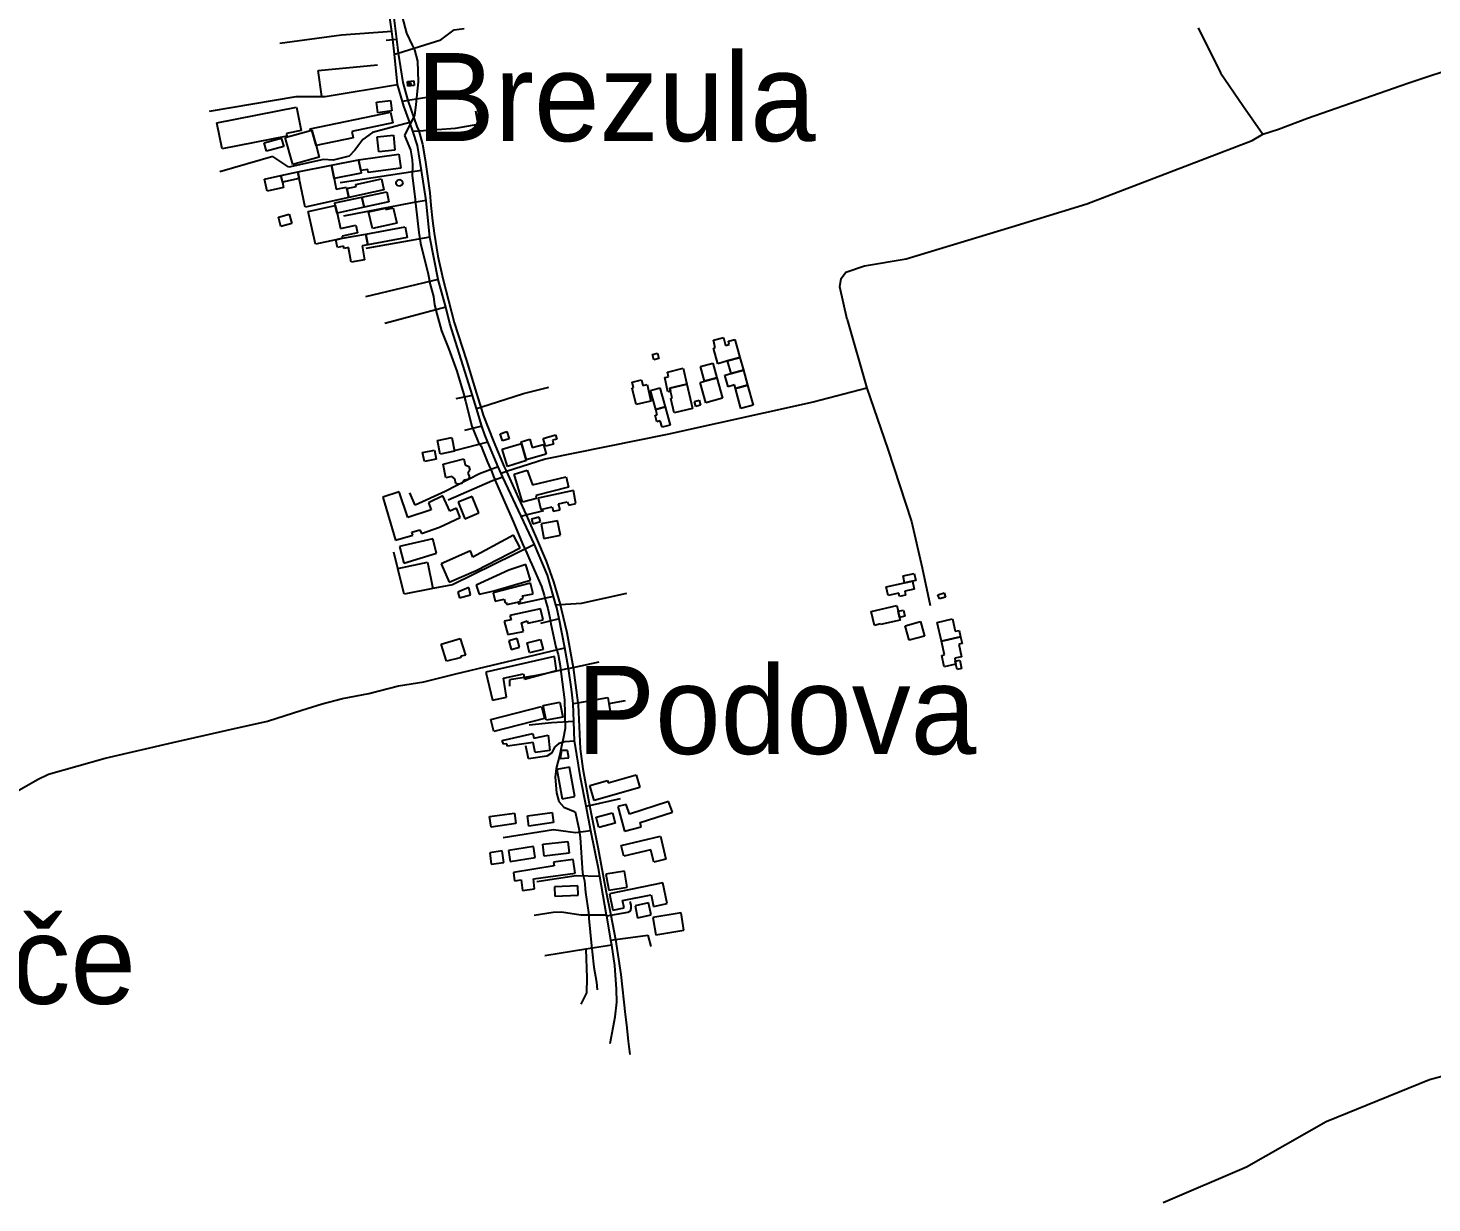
# Model space of a CAD drawing. Extents: x -8864 to 13231, y -7697 to 8949.
# Drawn here: x 506 to 1494, y -5219 to -4392 of the extents above; entities that cross this region are included whole.
import ezdxf

# ---------------------------------------------------------------- set-up
doc = ezdxf.new("R2010")
doc.units = 0
for name, color, linetype in [('OSM_BUILDING_CONSTRUCTION', 9, 'CONTINUOUS'), ('OSM_BUILDING_YES', 9, 'CONTINUOUS'), ('OSM_HIGHWAY_FOOTWAY', 8, 'CONTINUOUS'), ('OSM_HIGHWAY_RESIDENTIAL', 8, 'CONTINUOUS'), ('OSM_HIGHWAY_SECONDARY', 8, 'CONTINUOUS'), ('OSM_HIGHWAY_SERVICE', 8, 'CONTINUOUS'), ('OSM_HIGHWAY_TRACK', 8, 'CONTINUOUS'), ('OSM_HIGHWAY_UNCLASSIFIED', 8, 'CONTINUOUS'), ('OSM_LABELS', 8, 'CONTINUOUS'), ('OSM_WATERWAY_STREAM', 4, 'CONTINUOUS')]:
    doc.layers.add(name, color=color, linetype=linetype)

msp = doc.modelspace()

# ---------------------------------------------------------------- linework, layer by layer
at = {"layer": 'OSM_BUILDING_CONSTRUCTION'}
for p, q in [((830.819387, -4947.173481), (848.223677, -4944.682715)), ((831.868392, -4954.545705), (830.819387, -4947.173481)), ((848.223677, -4944.682715), (849.272681, -4952.066058)), ((857.442667, -4946.606387), (874.831643, -4944.215696)), ((858.430416, -4953.76734), (857.442667, -4946.606387)), ((875.811735, -4951.36553), (858.430416, -4953.76734)), ((874.831643, -4944.215696), (875.811735, -4951.36553)), ((849.272681, -4952.066058), (831.868392, -4954.545705)), ((839.640215, -4971.3139), (830.872986, -4972.537044)), ((840.765789, -4979.375532), (839.640215, -4971.3139)), ((868.208365, -4966.643713), (885.865335, -4964.564368)), ((869.196114, -4975.03893), (868.208365, -4966.643713)), ((885.865335, -4964.564368), (886.845427, -4972.959585)), ((830.872986, -4972.537044), (831.99856, -4980.598676)), ((831.99856, -4980.598676), (840.765789, -4979.375532)), ((886.845427, -4972.959585), (869.196114, -4975.03893))]:
    msp.add_line(p, q, dxfattribs=at)
at = {"layer": 'OSM_BUILDING_YES'}
for p, q in [((772.963331, -4429.761249), (777.358432, -4429.260872)), ((773.070529, -4430.684167), (772.963331, -4429.761249)), ((773.070529, -4430.684167), (775.137911, -4430.450657)), ((773.231325, -4432.129701), (773.070529, -4430.684167)), ((773.231325, -4432.129701), (773.070529, -4430.684167)), ((775.306364, -4431.885072), (773.231325, -4432.129701)), ((773.330866, -4433.01926), (773.231325, -4432.129701)), ((777.725966, -4432.518883), (773.330866, -4433.01926)), ((775.137911, -4430.450657), (775.306364, -4431.885072)), ((777.358432, -4429.260872), (777.725966, -4432.518883)), ((751.248168, -4444.405621), (761.041431, -4443.126879)), ((752.189975, -4451.766725), (751.248168, -4444.405621)), ((761.041431, -4443.126879), (761.998552, -4450.487983)), ((638.81324, -4458.849841), (694.892879, -4447.785946)), ((694.892879, -4447.785946), (698.139434, -4464.376229)), ((704.372206, -4463.197563), (761.118001, -4451.42202)), ((761.998552, -4450.487983), (752.189975, -4451.766725)), ((761.118001, -4451.42202), (762.672366, -4458.860961)), ((642.419672, -4477.252602), (638.81324, -4458.849841)), ((686.944945, -4469.279926), (704.586601, -4464.309512)), ((698.139434, -4464.376229), (687.748927, -4466.433335)), ((687.748927, -4466.433335), (688.101148, -4468.256932)), ((704.586601, -4464.309512), (704.372206, -4463.197563)), ((705.635606, -4463.998167), (704.586601, -4464.309512)), ((704.586601, -4464.309512), (705.635606, -4463.998167)), ((708.797934, -4474.861911), (705.635606, -4463.998167)), ((705.635606, -4463.998167), (708.797934, -4474.861911)), ((762.672366, -4458.860961), (733.759652, -4464.932204)), ((733.759652, -4464.932204), (734.693802, -4469.446718)), ((688.101148, -4468.256932), (642.419672, -4477.252602)), ((672.090426, -4473.027195), (684.157809, -4469.602391)), ((673.744331, -4478.898287), (672.090426, -4473.027195)), ((685.811714, -4475.473483), (673.744331, -4478.898287)), ((684.157809, -4469.602391), (685.811714, -4475.473483)), ((692.258882, -4488.205302), (686.944945, -4469.279926)), ((734.693802, -4469.446718), (708.797934, -4474.861911)), ((708.797934, -4474.861911), (710.911257, -4482.934663)), ((751.592732, -4468.790668), (763.024586, -4467.545285)), ((752.73362, -4479.376425), (751.592732, -4468.790668)), ((763.024586, -4467.545285), (764.165474, -4478.131042)), ((710.911257, -4482.934663), (692.258882, -4488.205302)), ((719.41815, -4488.594484), (738.575885, -4484.836096)), ((738.575885, -4484.836096), (766.937297, -4480.844198)), ((738.575885, -4484.836096), (740.023052, -4492.41959)), ((740.023052, -4492.41959), (738.575885, -4484.836096)), ((764.165474, -4478.131042), (752.73362, -4479.376425)), ((766.937297, -4480.844198), (768.26961, -4490.840622)), ((672.350763, -4498.412996), (683.882158, -4495.866633)), ((683.882158, -4495.866633), (695.67389, -4493.364747)), ((683.882158, -4495.866633), (684.892878, -4500.614656)), ((684.892878, -4500.614656), (683.882158, -4495.866633)), ((695.67389, -4493.364747), (719.41815, -4488.594484)), ((696.623354, -4498.079412), (695.67389, -4493.364747)), ((695.67389, -4493.364747), (696.623354, -4498.079412)), ((719.41815, -4488.594484), (721.278793, -4498.023814)), ((721.278793, -4498.023814), (719.41815, -4488.594484)), ((740.367616, -4494.209828), (721.278793, -4498.023814)), ((744.992425, -4491.607867), (740.023052, -4492.41959)), ((740.023052, -4492.41959), (740.367616, -4494.209828)), ((745.291047, -4493.898482), (744.992425, -4491.607867)), ((768.26961, -4490.840622), (745.291047, -4493.898482)), ((674.22672, -4506.986125), (672.350763, -4498.412996)), ((685.727487, -4504.428642), (674.22672, -4506.986125)), ((696.623354, -4498.079412), (684.892878, -4500.614656)), ((684.892878, -4500.614656), (685.727487, -4504.428642)), ((700.964855, -4518.261291), (696.623354, -4498.079412)), ((721.278793, -4498.023814), (722.794873, -4505.57395)), ((722.794873, -4505.57395), (730.099621, -4504.03946)), ((730.099621, -4504.03946), (730.344644, -4505.106931)), ((730.344644, -4505.106931), (736.883695, -4503.650277)), ((730.344644, -4505.106931), (731.76884, -4511.533998)), ((731.76884, -4511.533998), (730.344644, -4505.106931)), ((756.332396, -4506.074327), (731.76884, -4511.533998)), ((736.600387, -4502.371536), (754.624892, -4498.368518)), ((736.883695, -4503.650277), (736.600387, -4502.371536)), ((754.624892, -4498.368518), (756.332396, -4506.074327)), ((765.023055, -4501.937876), (765.038369, -4500.325549)), ((766.049089, -4503.183259), (765.023055, -4501.937876)), ((765.038369, -4500.325549), (766.079717, -4499.091285)), ((767.626424, -4503.483485), (766.049089, -4503.183259)), ((766.079717, -4499.091285), (767.672366, -4498.824418)), ((769.02765, -4502.682882), (767.626424, -4503.483485)), ((767.672366, -4498.824418), (769.058277, -4499.64726)), ((769.594265, -4501.170631), (769.02765, -4502.682882)), ((769.058277, -4499.64726), (769.594265, -4501.170631)), ((731.76884, -4511.533998), (700.964855, -4518.261291)), ((721.784153, -4515.225669), (740.941888, -4511.133696)), ((722.159344, -4516.96031), (721.784153, -4515.225669)), ((740.941888, -4511.133696), (758.353835, -4507.430905)), ((740.941888, -4511.133696), (742.434997, -4518.183454)), ((742.434997, -4518.183454), (740.941888, -4511.133696)), ((759.839287, -4514.480663), (742.434997, -4518.183454)), ((758.353835, -4507.430905), (759.839287, -4514.480663)), ((682.105741, -4525.199854), (689.739739, -4523.131629)), ((683.874501, -4531.760355), (682.105741, -4525.199854)), ((689.739739, -4523.131629), (691.508499, -4529.68101)), ((703.070521, -4521.196837), (722.159344, -4516.96031)), ((708.177719, -4544.35874), (703.070521, -4521.196837)), ((723.376802, -4522.475579), (722.159344, -4516.96031)), ((722.159344, -4516.96031), (723.376802, -4522.475579)), ((742.434997, -4518.183454), (723.376802, -4522.475579)), ((723.376802, -4522.475579), (725.78109, -4533.339323)), ((745.620296, -4521.619378), (757.480941, -4518.883982)), ((748.292578, -4533.328203), (745.620296, -4521.619378)), ((757.480941, -4518.883982), (757.718307, -4519.929215)), ((757.718307, -4519.929215), (762.940359, -4518.728309)), ((762.940359, -4518.728309), (765.390589, -4529.391903)), ((691.508499, -4529.68101), (683.874501, -4531.760355)), ((725.78109, -4533.339323), (736.554445, -4530.937512)), ((737.741276, -4536.319347), (726.960264, -4538.721157)), ((736.554445, -4530.937512), (737.741276, -4536.319347)), ((743.667769, -4537.142189), (771.431938, -4532.09394)), ((765.390589, -4529.391903), (748.292578, -4533.328203)), ((771.431938, -4532.09394), (772.779564, -4539.610717)), ((722.595792, -4541.134087), (708.177719, -4544.35874)), ((727.235915, -4540.122213), (722.595792, -4541.134087)), ((722.595792, -4541.134087), (727.235915, -4540.122213)), ((723.782622, -4546.527041), (722.595792, -4541.134087)), ((728.047553, -4545.581884), (723.782622, -4546.527041)), ((726.960264, -4538.721157), (727.235915, -4540.122213)), ((727.235915, -4540.122213), (743.667769, -4537.142189)), ((728.38446, -4547.21645), (728.047553, -4545.581884)), ((745.023053, -4544.647847), (741.026115, -4545.370614)), ((741.026115, -4545.370614), (742.802532, -4555.222484)), ((745.023053, -4544.647847), (743.667769, -4537.142189)), ((743.667769, -4537.142189), (745.023053, -4544.647847)), ((772.779564, -4539.610717), (745.023053, -4544.647847)), ((731.477875, -4546.649356), (728.38446, -4547.21645)), ((733.330862, -4556.946006), (731.477875, -4546.649356)), ((742.802532, -4555.222484), (733.330862, -4556.946006)), ((988.323233, -4611.8763), (995.574382, -4610.019344)), ((989.663202, -4617.158059), (988.323233, -4611.8763)), ((995.574382, -4610.019344), (996.960293, -4615.501254)), ((996.960293, -4615.501254), (999.510064, -4614.845204)), ((998.905163, -4612.610186), (1003.484031, -4611.331444)), ((999.510064, -4614.845204), (998.905163, -4612.610186)), ((1003.484031, -4611.331444), (1006.990922, -4624.041025)), ((945.428894, -4621.917201), (948.928129, -4621.016523)), ((946.34773, -4625.564395), (945.428894, -4621.917201)), ((949.862279, -4624.663716), (946.34773, -4625.564395)), ((948.928129, -4621.016523), (949.862279, -4624.663716)), ((988.422773, -4617.491643), (989.663202, -4617.158059)), ((991.416648, -4628.377627), (988.422773, -4617.491643)), ((998.30792, -4626.453954), (1006.990922, -4624.041025)), ((1006.990922, -4624.041025), (998.30792, -4626.453954)), ((1006.990922, -4624.041025), (1009.441152, -4632.90326)), ((955.995511, -4634.248719), (966.990918, -4631.646757)), ((956.799493, -4637.629045), (955.995511, -4634.248719)), ((966.990918, -4631.646757), (969.58663, -4642.699533)), ((979.21144, -4630.468091), (987.993983, -4628.032922)), ((982.029204, -4640.742502), (979.21144, -4630.468091)), ((987.993983, -4628.032922), (990.819404, -4638.318453)), ((998.30792, -4626.453954), (991.416648, -4628.377627)), ((996.447276, -4636.528215), (1000.75815, -4635.32731)), ((1000.75815, -4635.32731), (998.30792, -4626.453954)), ((1009.441152, -4632.90326), (1000.75815, -4635.32731)), ((1000.75815, -4635.32731), (1009.441152, -4632.90326)), ((1009.441152, -4632.90326), (1012.373771, -4643.555734)), ((931.179275, -4645.590601), (932.205309, -4645.334853)), ((931.240531, -4641.443031), (937.741298, -4639.819585)), ((932.205309, -4645.334853), (931.240531, -4641.443031)), ((937.741298, -4639.819585), (938.713733, -4643.711407)), ((938.713733, -4643.711407), (941.615724, -4643.021998)), ((941.615724, -4643.021998), (944.349262, -4654.697466)), ((944.058297, -4647.15845), (950.719859, -4645.334853)), ((950.719859, -4645.334853), (954.37989, -4658.733842)), ((954.058298, -4638.218378), (956.799493, -4637.629045)), ((956.171621, -4648.270399), (954.058298, -4638.218378)), ((957.680044, -4645.512765), (969.58663, -4642.699533)), ((969.58663, -4642.699533), (957.680044, -4645.512765)), ((969.58663, -4642.699533), (973.62951, -4659.945866)), ((979.150184, -4641.554225), (982.029204, -4640.742502)), ((983.10118, -4655.931729), (979.150184, -4641.554225)), ((990.819404, -4638.318453), (982.029204, -4640.742502)), ((982.029204, -4640.742502), (990.819404, -4638.318453)), ((990.819404, -4638.318453), (994.7704, -4652.707077)), ((998.675454, -4644.600966), (996.447276, -4636.528215)), ((1003.170095, -4643.355583), (998.675454, -4644.600966)), ((1003.88985, -4645.924186), (1003.170095, -4643.355583)), ((1003.88985, -4645.924186), (1012.373771, -4643.555734)), ((1012.373771, -4643.555734), (1003.88985, -4645.924186)), ((1012.373771, -4643.555734), (1016.255854, -4657.599653)), ((933.897499, -4657.165993), (931.179275, -4645.590601)), ((944.349262, -4654.697466), (933.897499, -4657.165993)), ((947.718328, -4660.568558), (944.058297, -4647.15845)), ((958.223689, -4647.8145), (956.171621, -4648.270399)), ((958.223689, -4647.8145), (957.680044, -4645.512765)), ((957.680044, -4645.512765), (958.223689, -4647.8145)), ((959.35692, -4652.529165), (958.223689, -4647.8145)), ((958.284945, -4652.796033), (959.35692, -4652.529165)), ((960.681576, -4663.003727), (958.284945, -4652.796033)), ((974.946508, -4654.975453), (978.246662, -4654.041416)), ((975.957228, -4658.55593), (974.946508, -4654.975453)), ((978.246662, -4654.041416), (979.257382, -4657.633012)), ((994.7704, -4652.707077), (983.10118, -4655.931729)), ((1007.756619, -4659.968105), (1003.88985, -4645.924186)), ((947.312508, -4664.69389), (948.729048, -4664.304707)), ((948.62185, -4669.330718), (947.312508, -4664.69389)), ((954.37989, -4658.733842), (947.718328, -4660.568558)), ((947.718328, -4660.568558), (954.37989, -4658.733842)), ((948.729048, -4664.304707), (947.718328, -4660.568558)), ((954.37989, -4658.733842), (957.886782, -4671.554617)), ((973.62951, -4659.945866), (960.681576, -4663.003727)), ((979.257382, -4657.633012), (975.957228, -4658.55593)), ((1016.255854, -4657.599653), (1007.756619, -4659.968105)), ((950.99551, -4668.674668), (948.62185, -4669.330718)), ((952.212968, -4673.111346), (950.99551, -4668.674668)), ((957.886782, -4671.554617), (952.212968, -4673.111346)), ((794.019995, -4682.518436), (804.219078, -4680.427972)), ((795.995493, -4692.159037), (794.019995, -4682.518436)), ((804.219078, -4680.427972), (806.186919, -4690.068572)), ((838.177734, -4677.648099), (843.024595, -4676.113609)), ((839.793354, -4682.763065), (838.177734, -4677.648099)), ((839.663186, -4688.57856), (853.269619, -4684.464348)), ((844.640215, -4681.228575), (839.793354, -4682.763065)), ((843.024595, -4676.113609), (844.640215, -4681.228575)), ((852.940369, -4683.31904), (859.104229, -4681.56216)), ((853.269619, -4684.464348), (852.940369, -4683.31904)), ((853.269619, -4684.464348), (856.554459, -4696.050859)), ((856.554459, -4696.050859), (853.269619, -4684.464348)), ((859.104229, -4681.56216), (860.765791, -4687.433252)), ((868.506987, -4680.961707), (877.304844, -4678.482061)), ((870.069008, -4686.543693), (868.506987, -4680.961707)), ((875.811735, -4684.931366), (870.069008, -4686.543693)), ((878.124139, -4681.417607), (875.069009, -4682.284927)), ((875.069009, -4682.284927), (875.811735, -4684.931366)), ((877.304844, -4678.482061), (878.124139, -4681.417607)), ((783.606518, -4690.846936), (791.944957, -4689.156774)), ((784.892889, -4697.173928), (783.606518, -4690.846936)), ((791.944957, -4689.156774), (793.223671, -4695.483765)), ((806.186919, -4690.068572), (795.995493, -4692.159037)), ((843.31556, -4700.687687), (839.663186, -4688.57856)), ((870.735165, -4692.025603), (856.554459, -4696.050859)), ((860.765791, -4687.433252), (868.790295, -4685.153756)), ((868.790295, -4685.153756), (870.735165, -4692.025603)), ((793.223671, -4695.483765), (784.892889, -4697.173928)), ((798.216014, -4699.0976), (812.680028, -4695.239136)), ((799.977117, -4708.74932), (798.216014, -4699.0976)), ((812.680028, -4695.239136), (813.706062, -4699.553499)), ((813.706062, -4699.553499), (816.140978, -4700.743285)), ((816.990901, -4703.245171), (815.520763, -4705.513547)), ((816.140978, -4700.743285), (816.990901, -4703.245171)), ((856.75354, -4696.617953), (843.31556, -4700.687687)), ((848.13945, -4706.247434), (857.327812, -4703.356366)), ((856.554459, -4696.050859), (856.75354, -4696.617953)), ((857.327812, -4703.356366), (860.903617, -4713.741972)), ((804.173136, -4707.670729), (799.977117, -4708.74932)), ((806.217546, -4709.483206), (804.173136, -4707.670729)), ((806.952615, -4712.607784), (806.217546, -4709.483206)), ((808.882172, -4713.286073), (806.952615, -4712.607784)), ((811.317088, -4712.607784), (808.882172, -4713.286073)), ((812.794883, -4710.395005), (811.317088, -4712.607784)), ((816.087379, -4709.716715), (812.794883, -4710.395005)), ((815.520763, -4705.513547), (816.485541, -4707.559534)), ((816.485541, -4707.559534), (816.087379, -4709.716715)), ((854.042973, -4725.895577), (848.13945, -4706.247434)), ((860.903617, -4713.741972), (884.793359, -4708.126628)), ((884.793359, -4708.126628), (886.378352, -4715.332059)), ((767.128721, -4718.567832), (755.604983, -4722.315101)), ((755.604983, -4722.315101), (764.63255, -4752.471165)), ((773.193041, -4736.625888), (767.128721, -4718.567832)), ((797.986305, -4721.347705), (787.886763, -4726.407074)), ((802.695341, -4732.20033), (797.986305, -4721.347705)), ((818.568237, -4721.792485), (808.637149, -4725.862219)), ((823.315558, -4733.401235), (818.568237, -4721.792485)), ((863.859207, -4723.338094), (854.042973, -4725.895577)), ((886.378352, -4715.332059), (863.284934, -4721.069718)), ((863.284934, -4721.069718), (863.859207, -4723.338094)), ((889.785703, -4717.72275), (864.992438, -4723.004509)), ((864.992438, -4723.004509), (866.921994, -4730.999424)), ((891.600404, -4726.685061), (889.785703, -4717.72275)), ((789.647866, -4731.344129), (773.193041, -4736.625888)), ((787.886763, -4726.407074), (789.647866, -4731.344129)), ((807.404377, -4730.098746), (802.695341, -4732.20033)), ((810.069002, -4736.737083), (807.404377, -4730.098746)), ((808.637149, -4725.862219), (813.392126, -4737.470969)), ((813.392126, -4737.470969), (823.315558, -4733.401235)), ((866.921994, -4730.999424), (874.747416, -4729.075752)), ((874.747416, -4729.075752), (875.543741, -4732.20033)), ((875.543741, -4732.20033), (880.367631, -4731.177336)), ((879.341597, -4726.918571), (885.359975, -4725.550873)), ((880.367631, -4731.177336), (879.341597, -4726.918571)), ((885.359975, -4725.550873), (886.661659, -4727.885967)), ((886.661659, -4727.885967), (891.600404, -4726.685061)), ((782.787222, -4747.867695), (795.551389, -4743.553332)), ((795.551389, -4743.553332), (810.069002, -4736.737083)), ((865.735164, -4736.292303), (860.275745, -4737.815673)), ((860.275745, -4737.815673), (861.163954, -4741.006968)), ((861.163954, -4741.006968), (866.623372, -4739.483597)), ((866.623372, -4739.483597), (865.735164, -4736.292303)), ((878.675441, -4738.894264), (867.044506, -4741.118163)), ((867.044506, -4741.118163), (868.997033, -4751.370335)), ((880.627968, -4749.146436), (878.675441, -4738.894264)), ((764.63255, -4752.471165), (776.830101, -4749.001883)), ((790.895952, -4751.559366), (767.465628, -4757.063515)), ((776.14863, -4747.011494), (781.761189, -4745.310212)), ((776.830101, -4749.001883), (776.14863, -4747.011494)), ((781.761189, -4745.310212), (782.787222, -4747.867695)), ((793.445723, -4761.666985), (790.895952, -4751.559366)), ((847.687689, -4749.057481), (818.981713, -4764.558053)), ((852.335469, -4757.975314), (847.687689, -4749.057481)), ((868.997033, -4751.370335), (880.627968, -4749.146436)), ((767.465628, -4757.063515), (770.528415, -4768.761222)), ((770.528415, -4768.761222), (793.445723, -4761.666985)), ((817.335465, -4760.0213), (796.799475, -4769.272718)), ((818.981713, -4764.558053), (817.335465, -4760.0213)), ((821.248176, -4773.931786), (852.335469, -4757.975314)), ((796.799475, -4769.272718), (802.297179, -4782.104613)), ((844.341594, -4773.642679), (821.416629, -4784.317392)), ((856.309436, -4769.728617), (844.341594, -4773.642679)), ((859.487078, -4780.736915), (856.309436, -4769.728617)), ((802.297179, -4782.104613), (821.248176, -4773.931786)), ((833.047565, -4788.52056), (859.487078, -4780.736915)), ((859.601932, -4782.960814), (833.277274, -4789.765943)), ((861.355378, -4790.399754), (859.601932, -4782.960814)), ((1110.076692, -4785.351505), (1122.871486, -4782.60499)), ((1121.860766, -4777.801369), (1129.8087, -4776.100087)), ((1122.871486, -4782.60499), (1121.860766, -4777.801369)), ((1122.871486, -4782.60499), (1128.5453, -4781.381846)), ((1128.5453, -4781.381846), (1122.871486, -4782.60499)), ((1130.81942, -4780.892588), (1128.5453, -4781.381846)), ((1128.5453, -4781.381846), (1129.770415, -4787.141743)), ((1129.8087, -4776.100087), (1130.81942, -4780.892588)), ((816.140978, -4785.851882), (808.537608, -4789.087654)), ((808.537608, -4789.087654), (809.563642, -4793.179627)), ((809.563642, -4793.179627), (817.274209, -4791.022446)), ((817.274209, -4791.022446), (816.140978, -4785.851882)), ((821.416629, -4784.317392), (823.346185, -4790.677742)), ((823.346185, -4790.677742), (833.047565, -4788.52056)), ((833.277274, -4789.765943), (834.693813, -4795.448004)), ((853.928118, -4791.700735), (861.355378, -4790.399754)), ((854.494734, -4793.691124), (853.928118, -4791.700735)), ((1111.39369, -4791.58954), (1110.076692, -4785.351505)), ((1118.843921, -4789.988333), (1111.39369, -4791.58954)), ((1119.32631, -4792.290068), (1118.843921, -4789.988333)), ((1123.652497, -4791.36715), (1119.32631, -4792.290068)), ((1129.770415, -4787.141743), (1123.062911, -4788.576157)), ((1123.062911, -4788.576157), (1123.652497, -4791.36715)), ((1146.485578, -4790.989087), (1150.788794, -4789.599151)), ((1147.442699, -4793.980231), (1146.485578, -4790.989087)), ((1151.761229, -4792.601414), (1147.442699, -4793.980231)), ((1150.788794, -4789.599151), (1151.761229, -4792.601414)), ((834.693813, -4795.448004), (840.934242, -4794.024709)), ((840.934242, -4794.024709), (841.845422, -4796.63779)), ((841.845422, -4796.63779), (842.526892, -4796.470997)), ((842.526892, -4796.470997), (842.978653, -4797.827575)), ((842.978653, -4797.827575), (852.565178, -4795.848306)), ((866.692285, -4800.896555), (845.023064, -4805.500025)), ((852.511579, -4794.024709), (854.494734, -4793.691124)), ((852.565178, -4795.848306), (852.511579, -4794.024709)), ((868.453388, -4808.6802), (866.692285, -4800.896555)), ((1099.510075, -4802.831347), (1117.511608, -4798.583701)), ((1101.776538, -4812.549784), (1099.510075, -4802.831347)), ((1117.511608, -4798.583701), (1118.399817, -4802.453284)), ((1118.399817, -4802.453284), (1122.220644, -4801.875071)), ((1119.479449, -4807.012276), (1118.399817, -4802.453284)), ((1118.399817, -4802.453284), (1119.479449, -4807.012276)), ((1122.220644, -4801.875071), (1123.223707, -4806.144956)), ((845.987842, -4808.624603), (840.995498, -4809.525282)), ((840.995498, -4809.525282), (843.598868, -4819.065806)), ((845.023064, -4805.500025), (845.987842, -4808.624603)), ((853.300247, -4810.726187), (857.327812, -4809.469684)), ((854.663187, -4816.908625), (853.300247, -4810.726187)), ((857.327812, -4809.469684), (857.672376, -4810.892979)), ((857.672376, -4810.892979), (868.453388, -4808.6802)), ((1105.980213, -4811.560149), (1101.776538, -4812.549784)), ((1106.079754, -4812.027167), (1105.980213, -4811.560149)), ((1119.892926, -4808.780276), (1106.079754, -4812.027167)), ((1123.223707, -4806.144956), (1119.479449, -4807.012276)), ((1119.479449, -4807.012276), (1119.892926, -4808.780276)), ((1123.384503, -4812.761054), (1134.219114, -4809.836627)), ((1126.133355, -4823.057704), (1123.384503, -4812.761054)), ((1134.219114, -4809.836627), (1136.98328, -4820.133278)), ((1146.010846, -4810.43708), (1156.669346, -4808.068628)), ((1148.928151, -4823.558081), (1146.010846, -4810.43708)), ((1156.669346, -4808.068628), (1158.583588, -4816.730713)), ((796.623365, -4825.826458), (810.015403, -4821.678887)), ((810.015403, -4821.678887), (813.874515, -4833.432191)), ((843.598868, -4819.065806), (854.663187, -4816.908625)), ((850.199175, -4821.801202), (844.280338, -4823.324572)), ((844.280338, -4823.324572), (845.880644, -4829.529249)), ((851.799481, -4828.005878), (850.199175, -4821.801202)), ((857.128731, -4824.936898), (866.73057, -4822.557327)), ((866.73057, -4822.557327), (868.468702, -4829.562607)), ((1136.98328, -4820.133278), (1126.133355, -4823.057704)), ((1162.366131, -4820.566938), (1148.928151, -4823.558081)), ((1148.928151, -4823.558081), (1162.366131, -4820.566938)), ((1158.583588, -4816.730713), (1161.378382, -4816.108021)), ((1161.378382, -4816.108021), (1162.366131, -4820.566938)), ((1162.366131, -4820.566938), (1163.430449, -4825.370559)), ((800.428878, -4837.690957), (796.623365, -4825.826458)), ((845.880644, -4829.529249), (851.799481, -4828.005878)), ((858.866863, -4831.942179), (857.128731, -4824.936898)), ((868.468702, -4829.562607), (858.866863, -4831.942179)), ((1151.079759, -4833.298757), (1148.928151, -4823.558081)), ((1163.430449, -4825.370559), (1161.225242, -4825.826458)), ((1161.225242, -4825.826458), (1163.039944, -4834.677574)), ((810.183856, -4835.366983), (800.428878, -4837.690957)), ((810.811728, -4834.288392), (810.183856, -4835.366983)), ((813.874515, -4833.432191), (810.811728, -4834.288392)), ((876.393664, -4834.455184), (828.223674, -4845.474601)), ((877.925058, -4844.329294), (876.393664, -4834.455184)), ((1149.2574, -4833.699059), (1151.079759, -4833.298757)), ((1150.941934, -4841.705093), (1149.2574, -4833.699059)), ((1159.13489, -4839.959333), (1150.941934, -4841.705093)), ((1163.039944, -4834.677574), (1158.269653, -4835.64497)), ((1158.269653, -4835.64497), (1158.675472, -4837.679837)), ((1158.675472, -4837.679837), (1161.952654, -4837.023787)), ((1158.675472, -4837.679837), (1159.13489, -4839.959333)), ((1159.13489, -4839.959333), (1158.675472, -4837.679837)), ((1159.877616, -4843.52869), (1159.13489, -4839.959333)), ((1163.131828, -4842.88376), (1159.877616, -4843.52869)), ((1161.952654, -4837.023787), (1163.131828, -4842.88376)), ((828.223674, -4845.474601), (832.93271, -4865.289537)), ((840.482481, -4849.788965), (854.609589, -4846.553192)), ((842.748944, -4863.010041), (840.482481, -4849.788965)), ((854.609589, -4846.553192), (855.459512, -4850.411656)), ((855.459512, -4850.411656), (877.925058, -4844.329294)), ((831.646339, -4878.799721), (867.41204, -4869.648378)), ((832.93271, -4865.289537), (842.748944, -4863.010041)), ((867.41204, -4869.648378), (869.548334, -4877.999117)), ((868.583556, -4868.903372), (880.24512, -4866.634996)), ((870.62031, -4879.377935), (868.583556, -4868.903372)), ((880.24512, -4866.634996), (882.281873, -4877.109558)), ((833.782634, -4887.161579), (831.646339, -4878.799721)), ((869.548334, -4877.999117), (833.782634, -4887.161579)), ((882.281873, -4877.109558), (870.62031, -4879.377935)), ((839.747412, -4893.622005), (861.186925, -4888.67383)), ((861.186925, -4888.67383), (861.983249, -4891.854005)), ((861.983249, -4891.854005), (872.082791, -4889.874736)), ((872.082791, -4889.874736), (873.162424, -4900.605046)), ((840.53608, -4896.235085), (839.747412, -4893.622005)), ((842.978653, -4895.945979), (840.53608, -4896.235085)), ((843.49167, -4897.591664), (842.978653, -4895.945979)), ((861.355378, -4894.978583), (843.49167, -4897.591664)), ((862.779574, -4902.072819), (861.355378, -4894.978583)), ((873.162424, -4900.605046), (862.779574, -4902.072819)), ((881.500863, -4900.605046), (880.474829, -4906.275987)), ((885.758137, -4900.605046), (881.500863, -4900.605046)), ((886.608061, -4905.886805), (885.758137, -4900.605046)), ((880.474829, -4906.275987), (886.608061, -4905.886805)), ((886.990909, -4912.425067), (878.055227, -4914.092991)), ((878.055227, -4914.092991), (881.876054, -4934.586216)), ((890.796423, -4932.929411), (886.990909, -4912.425067)), ((901.439609, -4925.223603), (913.752015, -4921.720963)), ((913.752015, -4921.720963), (914.242061, -4923.444484)), ((914.242061, -4923.444484), (934.042982, -4917.806901)), ((934.042982, -4917.806901), (936.539153, -4926.580181)), ((904.41817, -4935.720404), (901.439609, -4925.223603)), ((936.539153, -4926.580181), (904.41817, -4935.720404)), ((881.876054, -4934.586216), (890.796423, -4932.929411)), ((926.99857, -4938.533636), (921.156303, -4940.068126)), ((921.156303, -4940.068126), (925.81174, -4957.436773)), ((929.265033, -4945.461079), (926.99857, -4938.533636)), ((956.784179, -4936.432051), (929.265033, -4945.461079)), ((959.51006, -4943.926589), (956.784179, -4936.432051)), ((905.788767, -4947.473708), (917.358447, -4944.404728)), ((907.741294, -4954.834812), (905.788767, -4947.473708)), ((919.310974, -4951.754712), (907.741294, -4954.834812)), ((917.358447, -4944.404728), (919.310974, -4951.754712)), ((936.69995, -4951.36553), (959.51006, -4943.926589)), ((937.611129, -4954.367793), (936.69995, -4951.36553)), ((923.484022, -4967.388719), (951.102708, -4960.972772)), ((925.81174, -4957.436773), (937.611129, -4954.367793)), ((951.102708, -4960.972772), (954.854623, -4977.151634)), ((861.592744, -4968.189322), (844.004687, -4970.980315)), ((844.004687, -4970.980315), (845.222145, -4978.652765)), ((862.810202, -4975.872892), (861.592744, -4968.189322)), ((925.245125, -4975.005571), (923.484022, -4967.388719)), ((944.349262, -4970.568894), (925.245125, -4975.005571)), ((946.332416, -4979.130903), (944.349262, -4970.568894)), ((845.222145, -4978.652765), (862.810202, -4975.872892)), ((889.670848, -4977.362904), (875.880648, -4979.297696)), ((875.880648, -4979.297696), (876.225211, -4981.799581)), ((891.033789, -4986.959026), (889.670848, -4977.362904)), ((954.854623, -4977.151634), (946.332416, -4979.130903)), ((876.225211, -4981.799581), (847.572834, -4986.391932)), ((847.572834, -4986.391932), (848.422758, -4992.418697)), ((861.814796, -4990.884207), (891.033789, -4986.959026)), ((862.435011, -4997.978443), (861.814796, -4990.884207)), ((925.758142, -4985.424536), (912.733638, -4987.715152)), ((912.733638, -4987.715152), (914.709136, -4998.979198)), ((927.725983, -4996.699702), (925.758142, -4985.424536)), ((848.422758, -4992.418697), (853.131794, -4991.729288)), ((853.131794, -4991.729288), (854.042973, -4999.112632)), ((854.042973, -4999.112632), (862.435011, -4997.978443)), ((892.986316, -4995.787903), (876.424292, -4996.466192)), ((876.424292, -4996.466192), (876.699943, -5003.09341)), ((893.261966, -5002.404001), (892.986316, -4995.787903)), ((914.709136, -4998.979198), (927.725983, -4996.699702)), ((952.787241, -4993.797514), (915.15324, -5001.503323)), ((955.758145, -5008.34181), (952.787241, -4993.797514)), ((876.699943, -5003.09341), (893.261966, -5002.404001)), ((915.15324, -5001.503323), (917.519243, -5013.089834)), ((924.402858, -5006.262465), (944.448802, -5002.148253)), ((925.467177, -5011.455268), (924.402858, -5006.262465)), ((942.764269, -5007.930389), (933.254314, -5009.854061)), ((933.254314, -5009.854061), (934.961818, -5018.282637)), ((944.471773, -5016.358965), (942.764269, -5007.930389)), ((944.448802, -5002.148253), (946.118021, -5010.32108)), ((946.118021, -5010.32108), (955.758145, -5008.34181)), ((917.519243, -5013.089834), (925.467177, -5011.455268)), ((934.961818, -5018.282637), (944.471773, -5016.358965)), ((965.643291, -5014.857833), (945.804086, -5018.038008)), ((945.804086, -5018.038008), (947.76427, -5030.28057)), ((967.603475, -5027.111514), (965.643291, -5014.857833)), ((947.76427, -5030.28057), (967.603475, -5027.111514))]:
    msp.add_line(p, q, dxfattribs=at)
at = {"layer": 'OSM_HIGHWAY_FOOTWAY'}
for p, q in [((762.764249, -4379.289871), (765.275735, -4400.094442)), ((758.085841, -4400.750492), (762.664709, -4400.272354)), ((762.664709, -4400.272354), (765.275735, -4400.094442)), ((765.275735, -4400.094442), (766.408966, -4409.735042)), ((766.408966, -4409.735042), (769.732091, -4430.472896)), ((769.732091, -4430.472896), (773.131785, -4443.271432)), ((773.131785, -4443.271432), (779.594266, -4461.5074)), ((779.594266, -4461.5074), (780.857666, -4464.476305)), ((780.857666, -4464.476305), (783.506977, -4473.79444)), ((783.506977, -4473.79444), (785.467161, -4484.936171)), ((785.467161, -4484.936171), (787.121067, -4496.467085)), ((787.121067, -4496.467085), (788.774972, -4508.142552)), ((788.774972, -4508.142552), (789.379872, -4517.104864)), ((789.379872, -4517.104864), (790.505447, -4527.957488)), ((790.505447, -4527.957488), (791.715248, -4536.541737)), ((791.715248, -4536.541737), (794.349245, -4552.742838)), ((794.349245, -4552.742838), (797.886765, -4568.488039)), ((797.886765, -4568.488039), (805.941896, -4599.300153)), ((805.941896, -4599.300153), (814.517701, -4626.187087)), ((814.517701, -4626.187087), (821.669309, -4649.315631)), ((821.669309, -4649.315631), (823.928115, -4656.854647)), ((823.928115, -4656.854647), (824.540673, -4658.97847)), ((824.540673, -4658.97847), (826.186921, -4664.68277)), ((826.186921, -4664.68277), (833.713721, -4683.597027)), ((833.713721, -4683.597027), (841.04144, -4700.943436)), ((841.04144, -4700.943436), (842.618776, -4704.301523)), ((842.618776, -4704.301523), (844.839297, -4709.049546)), ((844.839297, -4709.049546), (851.255836, -4722.915553)), ((851.255836, -4722.915553), (856.477889, -4734.846769)), ((856.477889, -4734.846769), (863.001626, -4749.73577)), ((863.001626, -4749.73577), (870.597339, -4767.371285)), ((870.597339, -4767.371285), (875.872991, -4781.826625)), ((875.872991, -4781.826625), (880.459515, -4797.905412)), ((880.459515, -4797.905412), (881.286467, -4800.818719)), ((881.286467, -4800.818719), (885.130266, -4817.620272)), ((885.130266, -4817.620272), (889.196116, -4839.614629)), ((889.196116, -4839.614629), (889.54068, -4842.183232)), ((889.54068, -4842.183232), (892.902089, -4867.001939)), ((892.902089, -4867.001939), (893.108827, -4868.547549)), ((893.108827, -4868.547549), (894.61725, -4899.359663)), ((894.61725, -4899.359663), (896.347725, -4913.592613)), ((896.347725, -4913.592613), (900.183866, -4934.163675)), ((900.183866, -4934.163675), (901.194586, -4939.245283)), ((901.194586, -4939.245283), (907.258905, -4969.723812)), ((907.258905, -4969.723812), (912.680039, -4999.101512)), ((912.680039, -4999.101512), (916.095047, -5016.514638)), ((916.095047, -5016.514638), (919.448799, -5033.571939)), ((919.448799, -5033.571939), (923.216028, -5058.168257)), ((923.216028, -5058.168257), (926.301786, -5086.500724)), ((926.301786, -5086.500724), (927.113425, -5093.583841)), ((927.113425, -5093.583841), (928.438081, -5105.203711)), ((928.438081, -5105.203711), (929.540684, -5114.677519))]:
    msp.add_line(p, q, dxfattribs=at)
at = {"layer": 'OSM_HIGHWAY_RESIDENTIAL'}
for p, q in [((1082.57286, -4597.320884), (1096.43963, -4645.724035)), ((1096.43963, -4645.724035), (1058.499351, -4655.364635)), ((1096.43963, -4645.724035), (1111.248208, -4688.456246)), ((1058.499351, -4655.364635), (955.712203, -4678.126237)), ((955.712203, -4678.126237), (869.984782, -4695.606079)), ((1111.248208, -4688.456246), (1127.856173, -4739.561434)), ((842.618776, -4704.301523), (839.035314, -4705.658101)), ((869.984782, -4695.606079), (842.618776, -4704.301523)), ((1127.856173, -4739.561434), (1135.398287, -4772.041472)), ((1135.398287, -4772.041472), (1140.934275, -4798.483625)), ((807.06747, -4846.731104), (883.851552, -4828.439539))]:
    msp.add_line(p, q, dxfattribs=at)
at = {"layer": 'OSM_HIGHWAY_SECONDARY'}
for p, q in [((761.883698, -4394.568054), (760.314019, -4383.126096)), ((762.664709, -4400.272354), (761.883698, -4394.568054)), ((763.744341, -4410.569004), (762.664709, -4400.272354)), ((765.980176, -4431.885072), (763.744341, -4410.569004)), ((769.525353, -4443.860765), (765.980176, -4431.885072)), ((770.497788, -4447.118777), (769.525353, -4443.860765)), ((774.70912, -4458.683049), (770.497788, -4447.118777)), ((776.761188, -4464.765412), (774.70912, -4458.683049)), ((780.145568, -4474.806313), (776.761188, -4464.765412)), ((782.848478, -4492.308395), (780.145568, -4474.806313)), ((786.133318, -4513.557745), (782.848478, -4492.308395)), ((787.220607, -4525.444483), (786.133318, -4513.557745)), ((788.774972, -4539.32161), (787.220607, -4525.444483)), ((794.678495, -4569.155209), (788.774972, -4539.32161)), ((799.885233, -4588.692157), (794.678495, -4569.155209)), ((802.894422, -4600.156354), (799.885233, -4588.692157)), ((818.698405, -4650.694448), (802.894422, -4600.156354)), ((821.585083, -4659.923627), (818.698405, -4650.694448)), ((825.444195, -4672.277384), (821.585083, -4659.923627)), ((827.389065, -4678.49318), (825.444195, -4672.277384)), ((829.540673, -4683.630386), (827.389065, -4678.49318)), ((836.791822, -4700.943436), (829.540673, -4683.630386)), ((839.035314, -4705.658101), (836.791822, -4700.943436)), ((840.168546, -4708.137748), (839.035314, -4705.658101)), ((853.124137, -4735.669611), (840.168546, -4708.137748)), ((862.473295, -4755.540145), (853.124137, -4735.669611)), ((871.608059, -4777.167558), (862.473295, -4755.540145)), ((875.85002, -4792.134395), (871.608059, -4777.167558)), ((877.54221, -4798.105563), (875.85002, -4792.134395)), ((878.124139, -4800.162669), (877.54221, -4798.105563)), ((879.724446, -4808.068628), (878.124139, -4800.162669)), ((883.851552, -4828.439539), (879.724446, -4808.068628)), ((886.347724, -4842.87264), (883.851552, -4828.439539)), ((888.384477, -4857.528131), (886.347724, -4842.87264)), ((889.663191, -4867.557914), (888.384477, -4857.528131)), ((890.153237, -4880.267494), (889.663191, -4867.557914)), ((890.681568, -4893.966709), (890.153237, -4880.267494)), ((890.719853, -4895.078658), (890.681568, -4893.966709)), ((894.701477, -4919.619379), (890.719853, -4895.078658)), ((898.690757, -4939.801258), (894.701477, -4919.619379)), ((902.121079, -4957.158786), (898.690757, -4939.801258)), ((907.611126, -4984.946398), (902.121079, -4957.158786)), ((908.392137, -4989.383075), (907.611126, -4984.946398)), ((913.154771, -5016.503518), (908.392137, -4989.383075)), ((913.238998, -5017.015015), (913.154771, -5016.503518)), ((916.225216, -5033.99448), (913.238998, -5017.015015)), ((916.868401, -5037.675032), (916.225216, -5033.99448)), ((918.897498, -5051.852385), (916.868401, -5037.675032)), ((920.114956, -5068.609461), (918.897498, -5051.852385)), ((920.367636, -5077.694086), (920.114956, -5068.609461)), ((919.288003, -5088.079692), (920.367636, -5077.694086)), ((915.742827, -5106.782679), (919.288003, -5088.079692))]:
    msp.add_line(p, q, dxfattribs=at)
at = {"layer": 'OSM_HIGHWAY_SERVICE'}
for p, q in [((726.577415, -4397.103299), (683.070519, -4403.130064)), ((761.883698, -4394.568054), (726.577415, -4397.103299)), ((796.454911, -4400.350191), (805.918925, -4393.478344)), ((805.918925, -4393.478344), (812.794883, -4392.399753)), ((766.408966, -4409.735042), (796.454911, -4400.350191)), ((710.091962, -4422.06656), (751.899011, -4418.085781)), ((763.744341, -4410.569004), (766.408966, -4409.735042)), ((712.74893, -4440.369245), (710.091962, -4422.06656)), ((715.038363, -4440.380364), (765.980176, -4431.885072)), ((810.229798, -4437.211309), (773.131785, -4443.271432)), ((633.614158, -4450.621417), (694.594257, -4440.291408)), ((694.594257, -4440.291408), (712.74893, -4440.369245)), ((712.74893, -4440.369245), (715.038363, -4440.380364)), ((773.131785, -4443.271432), (769.525353, -4443.860765)), ((822.710657, -4459.772759), (821.033781, -4450.754851)), ((748.254294, -4465.732807), (741.447248, -4470.71434)), ((774.70912, -4458.683049), (748.254294, -4465.732807)), ((776.761188, -4464.765412), (780.857666, -4464.476305)), ((780.857666, -4464.476305), (806.684622, -4462.674947)), ((806.684622, -4462.674947), (822.710657, -4459.772759)), ((741.447248, -4470.71434), (735.972516, -4478.186639)), ((689.525344, -4489.973301), (678.246629, -4482.501002)), ((713.744336, -4484.658184), (689.525344, -4489.973301)), ((720.712177, -4485.158561), (713.744336, -4484.658184)), ((731.990892, -4482.33421), (720.712177, -4485.158561)), ((735.972516, -4478.186639), (731.990892, -4482.33421)), ((782.848478, -4492.308395), (725.689207, -4501.092794)), ((776.286456, -4515.20343), (727.848472, -4524.666119)), ((786.133318, -4513.557745), (776.286456, -4515.20343)), ((788.774972, -4539.32161), (743.606514, -4547.416601)), ((794.678495, -4569.155209), (743.43806, -4581.442248)), ((799.885233, -4588.692157), (757.044494, -4600.211952)), ((854.563647, -4649.393468), (872.557523, -4644.867834)), ((818.698405, -4650.694448), (806.9909, -4653.007303)), ((824.540673, -4658.97847), (854.563647, -4649.393468)), ((821.585083, -4659.923627), (824.540673, -4658.97847)), ((829.540673, -4683.630386), (806.768848, -4689.390283)), ((836.791822, -4700.943436), (823.736691, -4705.802654)), ((823.736691, -4705.802654), (799.594269, -4718.445517)), ((832.848484, -4710.784187), (801.692278, -4724.338848)), ((840.168546, -4708.137748), (832.848484, -4710.784187)), ((778.300239, -4727.941564), (774.724434, -4719.25724)), ((799.594269, -4718.445517), (778.300239, -4727.941564)), ((856.477889, -4734.846769), (869.020004, -4731.74443)), ((853.124137, -4735.669611), (856.477889, -4734.846769)), ((766.118001, -4772.497371), (763.261952, -4761.12213)), ((862.473295, -4755.540145), (804.578955, -4783.994926)), ((766.118001, -4772.497371), (786.998555, -4767.982857)), ((770.64327, -4790.510949), (766.118001, -4772.497371)), ((786.998555, -4767.982857), (790.92658, -4786.619127)), ((790.92658, -4786.619127), (770.64327, -4790.510949)), ((804.578955, -4783.994926), (790.92658, -4786.619127)), ((875.85002, -4792.134395), (850.696878, -4797.605186)), ((895.513115, -4796.871299), (927.511587, -4789.888258)), ((877.54221, -4798.105563), (880.459515, -4797.905412)), ((880.459515, -4797.905412), (895.513115, -4796.871299)), ((879.724446, -4808.068628), (866.577431, -4811.237684)), ((886.347724, -4842.87264), (869.724445, -4846.542073)), ((886.347724, -4842.87264), (889.54068, -4842.183232)), ((889.54068, -4842.183232), (907.993974, -4838.202453)), ((862.718318, -4848.076563), (844.793355, -4850.867555)), ((844.793355, -4850.867555), (844.793355, -4855.293113)), ((869.724445, -4846.542073), (862.718318, -4848.076563)), ((889.663191, -4867.557914), (892.902089, -4867.001939)), ((892.902089, -4867.001939), (914.073607, -4863.321387)), ((914.073607, -4863.321387), (914.816333, -4867.624631)), ((914.816333, -4867.624631), (926.378356, -4865.400732)), ((914.816333, -4867.624631), (916.16396, -4875.397156)), ((874.295655, -4881.068097), (858.752009, -4882.891694)), ((890.153237, -4880.267494), (874.295655, -4881.068097)), ((858.29259, -4906.565094), (856.363034, -4897.424871)), ((876.676972, -4897.991965), (874.349254, -4902.528718)), ((879.456452, -4895.601274), (876.676972, -4897.991965)), ((883.828581, -4894.467086), (879.456452, -4895.601274)), ((890.681568, -4893.966709), (883.828581, -4894.467086)), ((871.003159, -4904.574705), (858.29259, -4906.565094)), ((874.349254, -4902.528718), (871.003159, -4904.574705)), ((898.690757, -4939.801258), (901.194586, -4939.245283)), ((901.194586, -4939.245283), (922.917406, -4934.430543)), ((875.735165, -4956.458258), (840.444196, -4961.973526)), ((891.163957, -4958.615439), (875.735165, -4956.458258)), ((902.121079, -4957.158786), (891.163957, -4958.615439)), ((891.845427, -4988.882698), (864.10423, -4993.141464)), ((908.392137, -4989.383075), (891.845427, -4988.882698)), ((930.482491, -5009.498238), (929.85462, -5006.885157)), ((930.53609, -5011.877809), (930.482491, -5009.498238)), ((875.505456, -5014.602085), (862.174674, -5016.648072)), ((881.408979, -5014.324098), (875.505456, -5014.602085)), ((895.137924, -5016.481279), (881.408979, -5014.324098)), ((913.154771, -5016.503518), (895.137924, -5016.481279)), ((913.238998, -5017.015015), (916.095047, -5016.514638)), ((916.095047, -5016.514638), (928.208372, -5014.379695)), ((928.208372, -5014.379695), (929.969474, -5013.356702)), ((929.969474, -5013.356702), (930.53609, -5011.877809)), ((919.448799, -5033.571939), (942.228281, -5030.614154)), ((942.228281, -5030.614154), (944.379889, -5038.564592)), ((898.545275, -5040.477144), (869.716788, -5045.080614)), ((916.868401, -5037.675032), (898.545275, -5040.477144)), ((898.545275, -5040.477144), (899.364571, -5060.714621)), ((916.225216, -5033.99448), (919.448799, -5033.571939))]:
    msp.add_line(p, q, dxfattribs=at)
at = {"layer": 'OSM_HIGHWAY_TRACK'}
for p, q in [((1329.701524, -4391.999452), (1345.337054, -4423.745603)), ((1477.243654, -4430.928795), (1532.297259, -4412.703947)), ((1345.337054, -4423.745603), (1361.148695, -4446.685117)), ((1406.546862, -4455.60295), (1477.243654, -4430.928795)), ((1361.148695, -4446.685117), (1375.168604, -4466.76692)), ((1386.21761, -4463.308758), (1406.546862, -4455.60295)), ((1367.794944, -4471.292554), (1375.168604, -4466.76692)), ((1375.168604, -4466.76692), (1386.21761, -4463.308758)), ((1251.278851, -4515.959556), (1367.794944, -4471.292554)), ((678.246629, -4482.501002), (640.918907, -4493.28691)), ((1198.522337, -4532.016103), (1251.278851, -4515.959556)), ((1124.196142, -4554.633151), (1198.522337, -4532.016103)), ((1094.755097, -4559.459011), (1124.196142, -4554.633151)), ((1078.25433, -4568.443561), (1081.631053, -4563.951286)), ((1081.631053, -4563.951286), (1094.755097, -4559.459011)), ((1077.343151, -4574.348012), (1078.25433, -4568.443561)), ((1082.57286, -4597.320884), (1077.343151, -4574.348012)), ((825.444195, -4672.277384), (813.016935, -4675.457559)), ((766.539135, -4855.137441), (784.540668, -4852.379806)), ((784.540668, -4852.379806), (807.06747, -4846.731104)), ((727.281856, -4864.044154), (745.773436, -4860.541514)), ((745.773436, -4860.541514), (766.539135, -4855.137441)), ((674.318604, -4880.033985), (698.506968, -4872.25034)), ((698.506968, -4872.25034), (712.963325, -4867.657989)), ((712.963325, -4867.657989), (727.281856, -4864.044154)), ((646.102674, -4886.294259), (674.318604, -4880.033985)), ((607.840802, -4895.0453), (646.102674, -4886.294259)), ((560.245085, -4906.120314), (607.840802, -4895.0453)), ((520.183824, -4917.18421), (560.245085, -4906.120314)), ((469.54829, -4945.605633), (512.442629, -4921.12051)), ((512.442629, -4921.12051), (520.183824, -4917.18421)), ((899.364571, -5060.714621), (898.966408, -5071.066869)), ((898.966408, -5071.066869), (894.992441, -5079.061784))]:
    msp.add_line(p, q, dxfattribs=at)
at = {"layer": 'OSM_HIGHWAY_UNCLASSIFIED'}
for p, q in [((1554.793433, -5115.811707), (1492.481022, -5132.41311)), ((1492.481022, -5132.41311), (1419.801075, -5161.913124)), ((1419.801075, -5161.913124), (1363.591268, -5193.959502)), ((1363.591268, -5193.959502), (1305.107341, -5219.011719))]:
    msp.add_line(p, q, dxfattribs=at)
at = {"layer": 'OSM_WATERWAY_STREAM'}
for p, q in [((769.180789, -4384.260285), (772.205292, -4395.791199)), ((772.205292, -4395.791199), (776.217543, -4404.253133)), ((776.217543, -4404.253133), (777.81785, -4407.611219)), ((777.81785, -4407.611219), (780.122597, -4415.394864)), ((780.122597, -4415.394864), (780.559044, -4429.95028)), ((780.559044, -4429.95028), (779.632551, -4438.979308)), ((778.752, -4446.240337), (777.863791, -4453.501366)), ((779.632551, -4438.979308), (778.752, -4446.240337)), ((777.863791, -4453.501366), (770.980177, -4467.723197)), ((770.980177, -4467.723197), (775.122597, -4477.853054)), ((775.122597, -4477.853054), (776.286456, -4484.824976)), ((776.286456, -4484.824976), (776.454909, -4488.638962)), ((776.454909, -4488.638962), (776.286456, -4495.944469)), ((776.286456, -4495.944469), (778.108814, -4510.722275)), ((778.108814, -4510.722275), (778.943424, -4517.527404)), ((778.943424, -4517.527404), (780.934236, -4536.119196)), ((780.934236, -4536.119196), (782.258891, -4543.591495)), ((782.258891, -4543.591495), (787.565171, -4565.341223)), ((787.565171, -4565.341223), (789.05828, -4572.646729)), ((789.05828, -4572.646729), (791.385998, -4581.119783)), ((791.385998, -4581.119783), (792.044497, -4586.924158)), ((792.044497, -4586.924158), (793.70606, -4593.24003)), ((793.70606, -4593.24003), (797.021527, -4605.193484)), ((797.021527, -4605.193484), (802.16701, -4618.136574)), ((802.16701, -4618.136574), (807.810196, -4633.748342)), ((807.810196, -4633.748342), (812.450319, -4649.34899)), ((812.450319, -4649.34899), (813.805602, -4654.808661)), ((813.805602, -4654.808661), (818.177732, -4672.35522)), ((818.177732, -4672.35522), (819.693811, -4675.957936)), ((819.693811, -4675.957936), (822.848482, -4683.452474)), ((822.848482, -4683.452474), (824.793353, -4686.3769)), ((824.793353, -4686.3769), (826.056752, -4689.523717)), ((826.056752, -4689.523717), (829.418162, -4697.763261)), ((829.418162, -4697.763261), (832.289525, -4704.57951)), ((832.289525, -4704.57951), (833.468698, -4707.704087)), ((833.468698, -4707.704087), (835.344655, -4712.274199)), ((835.344655, -4712.274199), (847.618776, -4739.995094)), ((847.618776, -4739.995094), (854.004688, -4755.150963)), ((854.004688, -4755.150963), (857.029191, -4761.722583)), ((857.029191, -4761.722583), (859.226741, -4766.704115)), ((859.226741, -4766.704115), (860.536082, -4769.6619)), ((860.536082, -4769.6619), (867.366098, -4785.162473)), ((867.366098, -4785.162473), (869.150172, -4791.389389)), ((869.150172, -4791.389389), (870.19152, -4795.003224)), ((870.19152, -4795.003224), (871.845425, -4800.763121)), ((871.845425, -4800.763121), (873.177738, -4807.356981)), ((873.177738, -4807.356981), (874.012347, -4811.493432)), ((874.012347, -4811.493432), (877.350786, -4827.994759)), ((877.350786, -4827.994759), (878.974063, -4833.031889)), ((878.974063, -4833.031889), (880.413573, -4840.960087)), ((880.413573, -4840.960087), (881.248183, -4846.864538)), ((881.248183, -4846.864538), (883.438076, -4864.967072)), ((883.438076, -4864.967072), (883.951093, -4885.104473)), ((882.526896, -4892.287666), (881.722915, -4896.368519)), ((883.951093, -4885.104473), (882.526896, -4892.287666)), ((881.722915, -4896.368519), (880.306375, -4903.540592)), ((880.306375, -4903.540592), (877.572838, -4913.381343)), ((877.572838, -4913.381343), (876.983251, -4919.308033)), ((876.983251, -4919.308033), (877.817861, -4930.427525)), ((877.817861, -4930.427525), (879.471766, -4936.409812)), ((879.471766, -4936.409812), (883.12414, -4940.390591)), ((883.12414, -4940.390591), (891.087387, -4943.715319)), ((891.087387, -4943.715319), (893.736699, -4955.501981)), ((893.736699, -4955.501981), (894.571308, -4961.806734)), ((894.571308, -4961.806734), (896.225213, -4986.714397)), ((896.225213, -4986.714397), (897.67238, -4992.240785)), ((897.67238, -4992.240785), (898.216025, -5000.658241)), ((898.216025, -5000.658241), (900.490145, -5014.624324)), ((900.490145, -5014.624324), (900.658598, -5018.849731)), ((900.658598, -5018.849731), (902.457986, -5037.997497)), ((902.457986, -5037.997497), (902.940375, -5042.245144)), ((902.940375, -5042.245144), (904.188461, -5053.131127)), ((904.188461, -5053.131127), (906.041447, -5063.750242)), ((906.041447, -5063.750242), (906.431953, -5069.132077))]:
    msp.add_line(p, q, dxfattribs=at)

# ---------------------------------------------------------------- texts
at = {"layer": 'OSM_LABELS'}
for s, p in [('Brezula', (779.118375, -4471.758801)), ('Podova', (892.020043, -4903.092374)), ('Lovski dom LD Rače', (-183.632957, -5078.924929))]:
    msp.add_text(s, height=62.042552, dxfattribs=at).set_placement(p)

doc.saveas('drawing.dxf')
